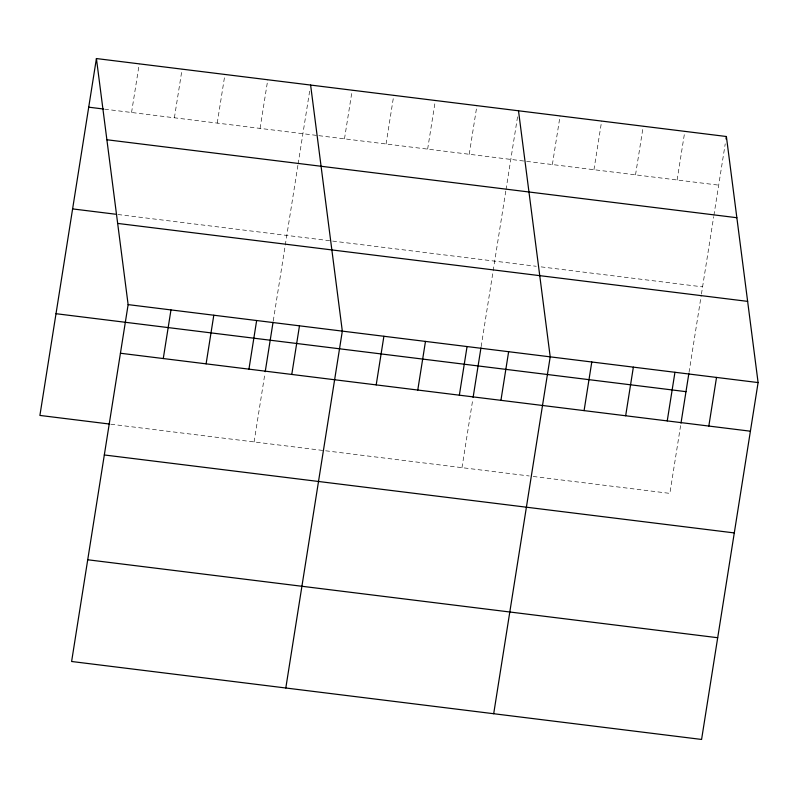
<?xml version="1.0" encoding="UTF-8"?>
<svg xmlns="http://www.w3.org/2000/svg" width="798" height="798" viewBox="0 0 798 798"><rect width="100%" height="100%" fill="white"/><g stroke="black" fill="none" stroke-linecap="round" stroke-linejoin="round"><path stroke-width="0.6" stroke-dasharray="3.99 2.99" d="M131.56 112.488L139.261 63.86M174.393 117.785L182.094 69.157M217.236 123.092L224.936 74.463M260.068 128.388L267.779 79.76M254.093 441.932L264.826 374.122M273.255 320.936L297.923 165.176M298.113 163.969L309.644 91.142M344.487 138.832L352.187 90.204M386.062 143.979L393.763 95.351M427.638 149.126L435.349 100.498M469.224 154.273L476.925 105.645M461.982 467.658L472.715 399.848M481.144 346.661L505.812 190.902M506.002 189.685L517.732 115.65M552.376 164.558L560.076 115.929M593.951 169.705L601.652 121.077M635.527 174.852L643.238 126.224M677.113 179.999L684.814 131.371M680.604 425.573L669.871 493.383L530.461 476.137M689.033 372.387L701.243 295.29M701.432 294.093L713.701 216.627M713.891 215.41L725.232 143.81M104.628 109.156L317.584 135.51M318.811 135.66L718.689 185.136M117.895 214.512L536.266 266.283M541.154 266.881L702.579 286.861M110.892 424.217L529.234 475.977"/><path stroke-width="1.2" d="M96.418 58.553L128.129 304.617L71.611 661.492L701.582 739.447L758.1 382.571L726.389 136.508L96.418 58.553L39.9 415.429L109.665 424.057M163.271 358.551L170.972 309.913M206.103 363.848L213.804 315.22M248.946 369.145L256.647 320.517M265.215 371.698L273.066 322.143M291.779 374.452L299.479 325.823M285.804 687.996L342.322 331.12L310.612 85.057M376.197 384.895L383.898 336.267M417.773 390.042L425.474 341.414M459.349 395.19L467.059 346.561M473.104 397.424L480.955 347.868M500.935 400.327L508.635 351.699M493.693 713.721L550.211 356.846L518.5 110.782M584.086 410.621L591.787 361.993M625.662 415.768L633.363 367.14M667.238 420.915L674.948 372.277M680.993 423.149L688.844 373.594M726 138.942L726.389 136.508M708.824 426.052L716.524 377.424M88.718 107.181L103.411 109.007M106.892 139.76L736.853 217.714M72.608 208.906L115.451 214.203M117.665 223.42L747.636 301.375M128.129 304.617L758.1 382.571M56.01 313.704L685.981 391.658M120.428 353.245L750.399 431.199M104.319 454.97L734.29 532.924M87.72 559.767L717.691 637.722"/></g></svg>
